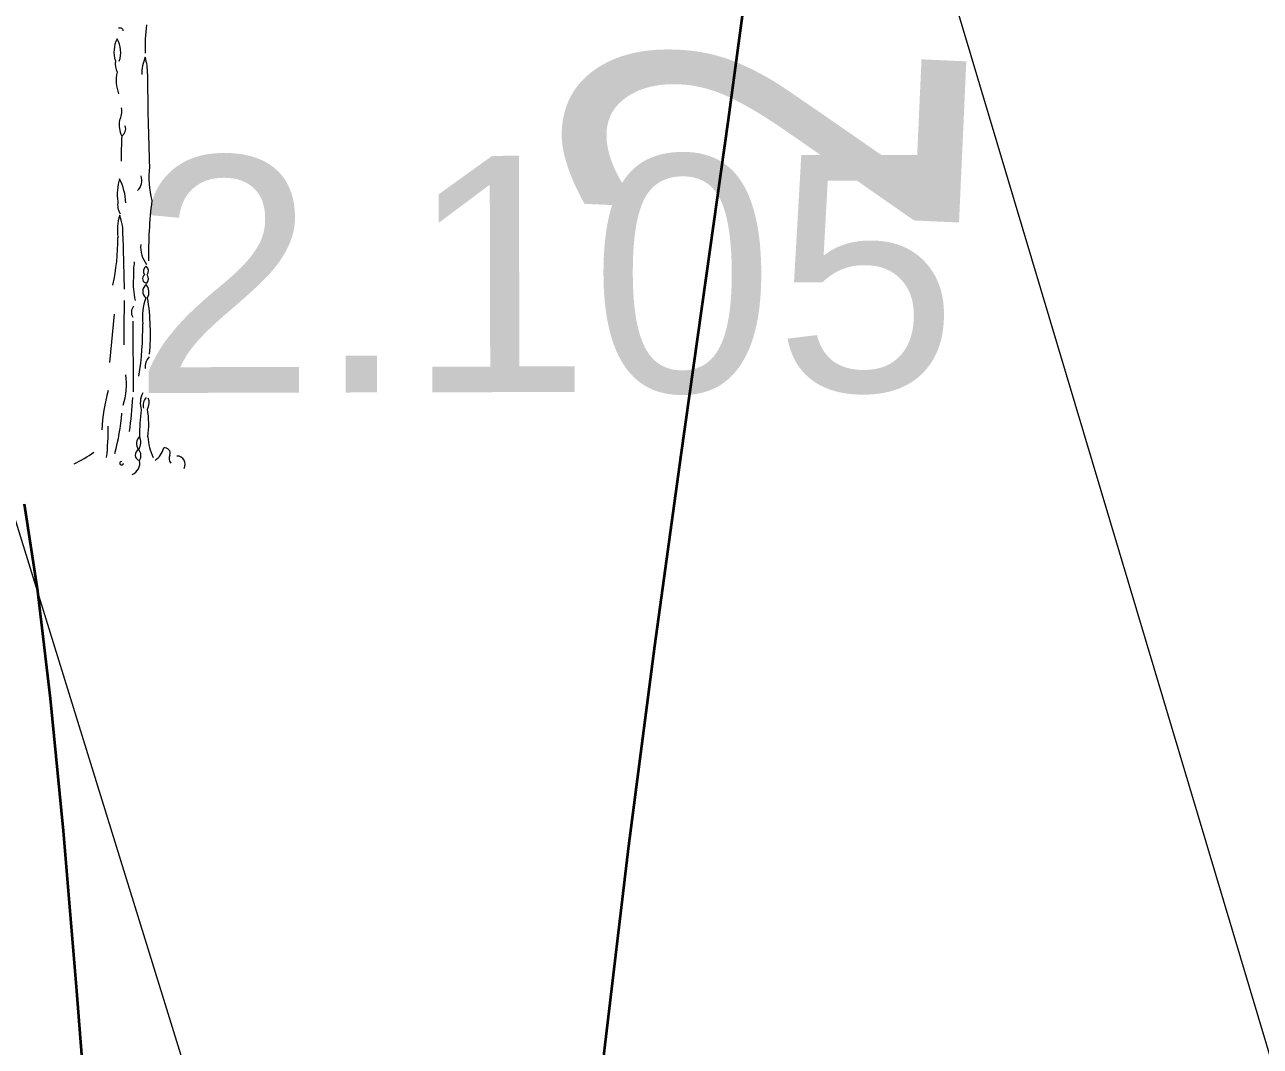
# Model space of a CAD drawing. Header units: millimetres. Extents: x 563604 to 809435, y 2337 to 1331933.
# Drawn here: x 737328 to 740466, y 1246382 to 1248977 of the extents above; entities that cross this region are included whole.
import ezdxf

# ---------------------------------------------------------------- set-up
doc = ezdxf.new("R2010")
doc.units = ezdxf.units.MM
for name, color, linetype, lineweight in [('A-ANNO-DIMS', 211, 'Continuous', 9), ('A-ANNO-DIMS-340', 211, 'Continuous', 9), ('CD TAI', 7, 'Continuous', 9), ('DM CAI-1', 9, 'Continuous', 35), ('ks_caytram-1', 253, 'Continuous', 9), ('MEP DUONG NHUA-1', 253, 'Continuous', 9), ('MUONG DAT-1', 253, 'Continuous', 9), ('NCD', 7, 'Continuous', 9), ('NCV_TKCS_HIEN TRANG_251226_dwg-1', 253, 'Continuous', 9)]:
    doc.layers.add(name, color=color, linetype=linetype, lineweight=lineweight)
doc.styles.add('Arial', font='arial_0.ttf', dxfattribs={"height": 600.128024})
doc.styles.add('Arial_2', font='arial_0.ttf', dxfattribs={"width": 0.9, "height": 1360})
doc.styles.add('Tahoma', font='tahoma_0.ttf', dxfattribs={"width": 0.75, "height": 1000.213374})
doc.dimstyles.new('1_Dim_chi_tiet_khu_đất_1', dxfattribs={"dimscale": 304.8, "dimtxt": 1387.552784, "dimasz": 1.338583, "dimexe": 1.115486, "dimexo": 0.0625, "dimgap": 0.111549, "dimtad": 1, "dimdec": 0, "dimrnd": 5, "dimzin": 0, "dimdsep": 46, "dimtxsty": 'Arial_2', "dimblk1": 'OBLIQUE', "dimblk2": 'OBLIQUE', "dimsah": 1, "dimcen": 0.09, "dimdle": 1.115486, "dimazin": 0, "dimtfac": 1, "dimtdec": 4, "dimtix": 1, "dimtmove": 0, "dimatfit": 3, "dimfxl": 3.346457, "dimfxlon": 1, "dimtvp": 1, "dimtolj": 1, "dimtzin": 0, "dimarcsym": 2})

# ---------------------------------------------------------------- blocks, each defined once
blk = doc.blocks.new('NCV_TKCS_HIEN TRANG_251226_dwg_CX-2645538-TỔNG THỂ_HIỆN TRẠNG KHU ĐẤT')
at = {"layer": 'ks_caytram-1'}
for p, q in [((724297.4, 1291905.8), (724301.1, 1291770.7)), ((724275.5, 1291706.9), (724263.5, 1291584.1)), ((724323, 1291689.2), (724323.4, 1291509.4))]:
    blk.add_line(p, q, dxfattribs=at)
for centre, radius, start, end in [((724290, 1292425.4), 8.45, 5.6771, 117.3739), ((724743.3, 1292388.7), 389.4, 172.1391, 182.8461), ((724348.1, 1292372.9), 73.3, 153.0931, 198.0291), ((724223.9, 1292371.4), 68.3, 340.9761, 30.4931), ((724327.9, 1292343.1), 49.9, 171.7781, 205.9841), ((724454.1, 1292316.4), 108.6, 156.7281, 180.3581), ((724232.5, 1292321.4), 127.6, 357.9771, 17.2851), ((724378, 1292299.8), 97.4, 167.2961, 199.9811), ((730638.3, 1292332.9), 6278.2, 180.14607, 182.29708), ((724246.1, 1292222.3), 49, 330.7421, 9.9641), ((724362.1, 1292189.1), 73.9, 172.7641, 203.7661), ((724282.9, 1292177.7), 21.8, 302.2961, 19.6161), ((725185.8, 1292113.9), 892.4, 177.0861, 181.1741), ((724309.4, 1292046.6), 36.3, 315.0341, 17.9821), ((724605.6, 1292054.3), 242.1, 173.5971, 194.1041), ((724412, 1292012.6), 128.7, 162.6581, 188.8151), ((724155, 1291983.7), 150.1, 2.2301, 26.6011), ((724331.5, 1291985.2), 47.2, 170.6061, 209.9131), ((725661.3, 1291846.2), 1299, 173.4111, 180.1751), ((724405.9, 1291920.8), 122.3, 162.1481, 189.1531), ((724172.4, 1291913.7), 125.2, 356.3711, 20.8411), ((723730.5, 1291900.5), 554.6, 347.5131, 0.0761), ((724410, 1291875.8), 67.3, 173.3661, 219.1311), ((724511.5, 1291809.7), 187.4, 170.7011, 183.3811), ((724359.4, 1291797), 11.8, 126.5291, 263.2281), ((724366.9, 1291815.3), 17, 126.7251, 210.9251), ((724346, 1291816.5), 16.4, 322.5811, 49.1091), ((724345.9, 1291796.6), 16.5, 317.0541, 37.1911), ((724511.8, 1291785.1), 187.9, 175.8731, 193.3661), ((724368.8, 1291764.8), 20.9, 124.9291, 231.5231), ((724333.5, 1291762.7), 30.3, 332.0891, 39.6021), ((727120.6, 1291664), 2820.6, 178.4221, 180.7141), ((724488.5, 1291699.6), 141.4, 159.7981, 186.9391), ((723792.6, 1291657.8), 574.9, 354.7791, 9.0711), ((724343, 1291711.7), 24, 139.9461, 211.1751), ((723537, 1291675.2), 811.2, 351.0981, 0.5221), ((724395.1, 1291571.8), 41.2, 139.0381, 184.3621), ((724138.2, 1291528.2), 168.6, 341.9011, 8.4301), ((724691, 1291390), 447.8, 164.1059, 177.0309), ((723436.6, 1291541.4), 887.5, 351.4121, 356.9951), ((724397.1, 1291480.4), 55.5, 151.0431, 197.5151), ((724380, 1291474.9), 31, 139.6181, 192.5801), ((724332.9, 1291482.1), 31.4, 329.0681, 22.0531), ((724846.6, 1291397.7), 506.7, 172.5217, 180.1203), ((724140.9, 1291426.7), 222.4, 351.9411, 10.1481), ((723678.3, 1291508.6), 619, 345.4371, 355.1011), ((723532.6, 1291421.7), 727.9, 353.7831, 0.0381), ((724358.3, 1291377.9), 26.2, 134.4761, 214.3731), ((724309.5, 1291381.8), 33.8, 326.5761, 26.0661), ((724480.4, 1291398.3), 119.3, 181.3331, 207.5821), ((724348.8, 1291380), 54, 304.1721, 346.9131), ((724403.1, 1291353.2), 14.7, 342.5851, 96.6297), ((724029.4, 1291633.2), 338.5, 295.2351, 305.0721), ((724307.9, 1291329.3), 32.7, 293.8661, 10.4461), ((724343.6, 1291349.6), 14.8, 113.4081, 256.0101), ((724319.3, 1291347.6), 24.1, 329.1891, 40.2291), ((724431.9, 1291340.3), 17.1, 150.1641, 222.7871), ((724435, 1291325.9), 20.7, 329.4191, 90.3416), ((724294.2, 1291328.4), 4.52, 89.4331, 0.8371)]:
    blk.add_arc(centre, radius, start, end, dxfattribs=at)
blk = doc.blocks.new('NCV_TKCS_HIEN TRANG_251226_dwg-1595164-TỔNG THỂ_HIỆN TRẠNG KHU ĐẤT')
at = {"layer": 'DM CAI-1', "flags": 128}
for points in [[(739142.2, 1239047.4), (738961.1, 1239332), (738788, 1239631.7), (738627, 1239945.4), (738478.4, 1240275.5), (738341.8, 1240625.2), (738216.8, 1240997.7), (738103.1, 1241396.2), (738000.2, 1241823.9), (737907.8, 1242284.1), (737825.5, 1242779.8), (737752.7, 1243311.5), (737688.5, 1243867.9), (737631.9, 1244434.7), (737581.9, 1244997.8), (737537.4, 1245543), (737497.5, 1246056.2), (737460.9, 1246523.1), (737426.8, 1246929.5), (737394.1, 1247265.6), (737361.5, 1247538.3), (737327.9, 1247758.8)], [(738659.9, 1243598.3), (738653.2, 1243996.5), (738657.2, 1244421.5), (738673.3, 1244873.2), (738702.8, 1245351.6), (738746.2, 1245854.6), (738800.8, 1246371.8), (738862.9, 1246890.8), (738929, 1247399.2), (738995.6, 1247884.3), (739058.9, 1248333.9), (739115.4, 1248735.4), (739161.6, 1249076.4)]]:
    blk.add_lwpolyline(points, dxfattribs=at)
at = {"layer": 'MEP DUONG NHUA-1', "flags": 128}
blk.add_lwpolyline([(716231.5, 1321591.7), (717133.5, 1319975.5), (720696.1, 1309813.7), (723366.6, 1301357.1), (725670.4, 1294397), (733749.3, 1266649), (735367.7, 1261954.8), (739458.1, 1249812.8), (743658, 1235750.6), (749920.1, 1214169.6), (754437.4, 1199109), (756928.6, 1191184.1), (760666.8, 1178214.1), (762672.6, 1171661.4), (768012.8, 1151455.6)], dxfattribs=at)
at = {"layer": 'MUONG DAT-1', "flags": 128}
blk.add_lwpolyline([(752286.9, 1199548), (747733.3, 1213433.3), (740799, 1236446.8), (737239.8, 1247927.9), (731715.3, 1265616), (728295.2, 1276774.1), (725536.1, 1284652.1), (720895.6, 1301124.3), (717081.2, 1300936.3), (710093.2, 1307531.3), (707990.2, 1306468.1), (691820.2, 1300720.9), (687515.8, 1297110), (687945.7, 1294643.5), (696311.8, 1277455.4), (695625.2, 1272682.1)], dxfattribs=at)
blk.add_blockref('NCV_TKCS_HIEN TRANG_251226_dwg_CX-2645538-TỔNG THỂ_HIỆN TRẠNG KHU ĐẤT', (13280.2, -43465.5))
at = {"layer": 'CD TAI', "insert": (737599.4, 1248641.3), "char_height": 600.13, "width": 2512.823, "attachment_point": 1, "rotation": 0.1346, "line_spacing_factor": 0.941778, "style": 'Arial'}
blk.add_mtext('2.105', dxfattribs=at)
at = {"layer": 'NCD', "insert": (738743.5, 1249438.9), "char_height": 1000.21, "width": 2355.813, "attachment_point": 2, "rotation": 87.4074, "line_spacing_factor": 0.994306, "style": 'Tahoma'}
blk.add_mtext('2.50', dxfattribs=at)
blk = doc.blocks.new('DIMBLOCK1-TỔNG THỂ_HIỆN TRẠNG KHU ĐẤT')
at = {"layer": 'A-ANNO-DIMS-340'}
for p, q in [((741408.5, 1206190.7), (721160, 1273417.7)), ((720281.4, 1272798), (721583.6, 1273190.2)), ((721258.1, 1273092.1), (720281.4, 1272798)), ((740333.8, 1206222.1), (741636, 1206614.3)), ((741310.4, 1206516.3), (740333.8, 1206222.1))]:
    blk.add_line(p, q, dxfattribs=at)
at = {"layer": 'A-ANNO-DIMS-340', "lineweight": 25}
for p, q in [((721258.1, 1273092.1), (721003.9, 1273228.6)), ((721258.1, 1273092.1), (721512.3, 1272955.6)), ((741310.4, 1206516.3), (741056.3, 1206652.8)), ((741310.4, 1206516.3), (741564.6, 1206379.8))]:
    blk.add_line(p, q, dxfattribs=at)
at = {"layer": 'A-ANNO-DIMS-340', "color": 0, "insert": (732330.2, 1242571.6), "char_height": 1360, "width": 5635.599, "attachment_point": 1, "rotation": 286.7621, "line_spacing_factor": 0.941778, "style": 'Arial_2'}
blk.add_mtext('69530', dxfattribs=at)
blk = doc.blocks.new('_Oblique')
at = {"color": 0, "linetype": 'ByBlock', "lineweight": -2}
blk.add_line((-0.5, -0.5), (0.5, 0.5), dxfattribs=at)

msp = doc.modelspace()

# ---------------------------------------------------------------- block references
at = {"layer": 'NCV_TKCS_HIEN TRANG_251226_dwg-1'}
msp.add_blockref('NCV_TKCS_HIEN TRANG_251226_dwg-1595164-TỔNG THỂ_HIỆN TRẠNG KHU ĐẤT', (0, 0), dxfattribs=at)

# ---------------------------------------------------------------- dimensions: what is measured, and where the dimension line sits
at = {"layer": 'A-ANNO-DIMS'}
dim = msp.add_linear_dim(base=(721258.1, 1273092.1), p1=(740333.8, 1206222.1), p2=(720281.4, 1272798), angle=286.7621, dimstyle='1_Dim_chi_tiet_khu_đất_1', override={"dimpost": '<>', "dimfxl": 69530.142663}, dxfattribs=at)
dim.commit()
dim.dimension.update_dxf_attribs({"geometry": 'DIMBLOCK1-TỔNG THỂ_HIỆN TRẠNG KHU ĐẤT', "text_midpoint": (731982.1, 1240014.4)})

doc.saveas('drawing.dxf')
